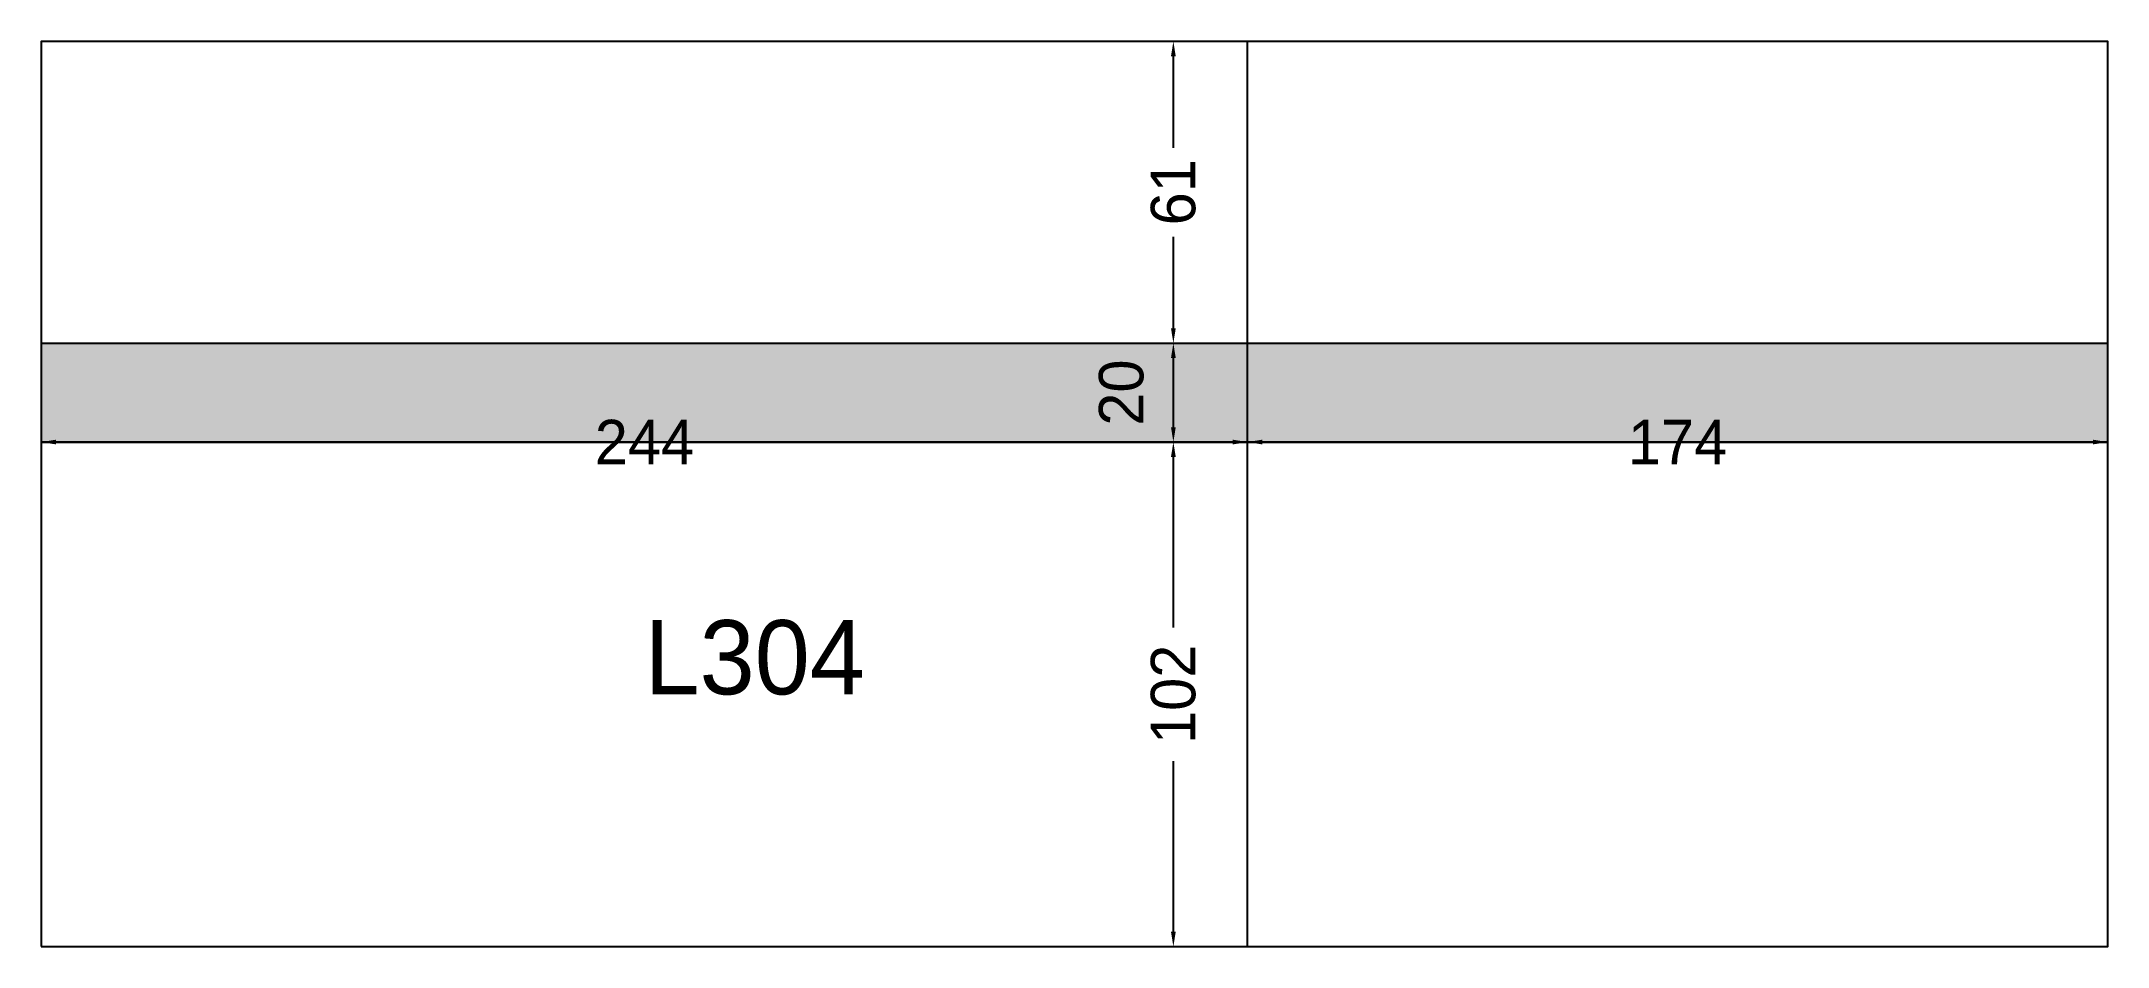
# Model space of a CAD drawing. Extents: x 4041 to 4459, y 2611 to 2794.
import ezdxf

# ---------------------------------------------------------------- set-up
doc = ezdxf.new("R2010")
doc.units = 0
for name, color, linetype in [('3', 3, 'Continuous'), ('4', 4, 'Continuous'), ('Hachura', 251, 'Continuous'), ('Painéis', 200, 'Continuous')]:
    doc.layers.add(name, color=color, linetype=linetype)
doc.dimstyles.new('COTA PAINEL-50', dxfattribs={"dimtxt": 9, "dimasz": 3, "dimexe": 3, "dimexo": 3, "dimgap": 3, "dimtad": 1, "dimdec": 1, "dimcen": 2.5, "dimclrd": 4, "dimclre": 4, "dimclrt": 6, "dimazin": 3, "dimtfac": 1, "dimtmove": 0, "dimatfit": 3})

# ---------------------------------------------------------------- blocks, each defined once
blk = doc.blocks.new('_CLOSEDFILLED')
at = {"color": 0, "linetype": 'BYBLOCK'}
blk.add_solid([(-1, 0.16), (0, 0), (-1, -0.16)], dxfattribs=at)
blk = doc.blocks.new('*D1')
at = {"color": 4}
for p, q in [((4041.07, 2715.94), (4041.07, 2715.94)), ((4044.07, 2712.94), (4149.57, 2712.94)), ((4176.57, 2712.94), (4282.07, 2712.94)), ((4285.07, 2715.94), (4285.07, 2715.94))]:
    blk.add_line(p, q, dxfattribs=at)
at = {"layer": 'Defpoints'}
for p in [(4041.07, 2712.94), (4041.07, 2712.94), (4285.07, 2712.94)]:
    blk.add_point(p, dxfattribs=at)
at = {"layer": 'Painéis', "color": 4, "xscale": 3, "yscale": 3, "rotation": 180}
blk.add_blockref('_CLOSEDFILLED', (4041.07, 2712.94), dxfattribs=at)
at = {"layer": 'Painéis', "color": 4, "xscale": 3, "yscale": 3}
blk.add_blockref('_CLOSEDFILLED', (4285.07, 2712.94), dxfattribs=at)
at = {"layer": 'Painéis', "color": 6, "insert": (4163.07, 2712.94), "char_height": 9, "attachment_point": 5}
blk.add_mtext('244', dxfattribs=at)
blk = doc.blocks.new('*D2')
at = {"color": 4}
for p, q in [((4285.07, 2715.94), (4285.07, 2715.94)), ((4288.07, 2712.94), (4358.57, 2712.94)), ((4385.57, 2712.94), (4456.07, 2712.94)), ((4459.07, 2715.94), (4459.07, 2715.94))]:
    blk.add_line(p, q, dxfattribs=at)
at = {"layer": 'Defpoints'}
for p in [(4285.07, 2712.94), (4285.07, 2712.94), (4459.07, 2712.94)]:
    blk.add_point(p, dxfattribs=at)
at = {"layer": 'Painéis', "color": 4, "xscale": 3, "yscale": 3, "rotation": 180}
blk.add_blockref('_CLOSEDFILLED', (4285.07, 2712.94), dxfattribs=at)
at = {"layer": 'Painéis', "color": 4, "xscale": 3, "yscale": 3}
blk.add_blockref('_CLOSEDFILLED', (4459.07, 2712.94), dxfattribs=at)
at = {"layer": 'Painéis', "color": 6, "insert": (4372.07, 2712.94), "char_height": 9, "attachment_point": 5}
blk.add_mtext('174', dxfattribs=at)
blk = doc.blocks.new('*D3')
at = {"color": 4}
for p, q in [((4267.07, 2712.94), (4267.07, 2712.94)), ((4270.07, 2675.44), (4270.07, 2709.94)), ((4270.07, 2613.94), (4270.07, 2648.44)), ((4267.07, 2610.94), (4267.07, 2610.94))]:
    blk.add_line(p, q, dxfattribs=at)
at = {"layer": 'Defpoints'}
for p in [(4270.07, 2712.94), (4270.07, 2610.94), (4270.07, 2610.94)]:
    blk.add_point(p, dxfattribs=at)
at = {"layer": 'Painéis', "color": 4, "xscale": 3, "yscale": 3}
for p, rotation in [((4270.07, 2712.94), 90), ((4270.07, 2610.94), 270)]:
    blk.add_blockref('_CLOSEDFILLED', p, dxfattribs=dict(at, rotation=rotation))
at = {"layer": 'Painéis', "color": 6, "insert": (4270.07, 2661.94), "char_height": 9, "attachment_point": 5, "rotation": 90}
blk.add_mtext('102', dxfattribs=at)
blk = doc.blocks.new('*D4')
at = {"color": 4}
for p, q in [((4267.07, 2732.94), (4267.07, 2732.94)), ((4270.07, 2715.94), (4270.07, 2729.94)), ((4267.07, 2712.94), (4267.07, 2712.94))]:
    blk.add_line(p, q, dxfattribs=at)
at = {"layer": 'Defpoints'}
for p in [(4270.07, 2732.94), (4270.07, 2712.94), (4270.07, 2712.94)]:
    blk.add_point(p, dxfattribs=at)
at = {"layer": 'Painéis', "color": 4, "xscale": 3, "yscale": 3}
for p, rotation in [((4270.07, 2732.94), 90), ((4270.07, 2712.94), 270)]:
    blk.add_blockref('_CLOSEDFILLED', p, dxfattribs=dict(at, rotation=rotation))
at = {"layer": 'Painéis', "color": 6, "insert": (4259.57, 2722.94), "char_height": 9, "attachment_point": 5, "rotation": 90}
blk.add_mtext('20', dxfattribs=at)
blk = doc.blocks.new('*D5')
at = {"color": 4}
for p, q in [((4267.07, 2793.94), (4267.07, 2793.94)), ((4270.07, 2772.44), (4270.07, 2790.94)), ((4270.07, 2735.94), (4270.07, 2754.44)), ((4267.07, 2732.94), (4267.07, 2732.94))]:
    blk.add_line(p, q, dxfattribs=at)
at = {"layer": 'Defpoints'}
for p in [(4270.07, 2793.94), (4270.07, 2732.94), (4270.07, 2732.94)]:
    blk.add_point(p, dxfattribs=at)
at = {"layer": 'Painéis', "color": 4, "xscale": 3, "yscale": 3}
for p, rotation in [((4270.07, 2793.94), 90), ((4270.07, 2732.94), 270)]:
    blk.add_blockref('_CLOSEDFILLED', p, dxfattribs=dict(at, rotation=rotation))
at = {"layer": 'Painéis', "color": 6, "insert": (4270.07, 2763.44), "char_height": 9, "attachment_point": 5, "rotation": 90}
blk.add_mtext('61', dxfattribs=at)

msp = doc.modelspace()

# ---------------------------------------------------------------- hatches: boundary and pattern name
at = {"layer": 'Hachura'}
h = msp.add_hatch(color=7, dxfattribs=at)
h.dxf.hatch_style = 1
h.paths.add_polyline_path([(4459.07, 2712.94), (4041.07, 2712.94), (4041.07, 2732.94), (4459.07, 2732.94)])

# ---------------------------------------------------------------- linework, layer by layer
at = {"layer": '3'}
for p, q in [((4459.07, 2793.94), (4041.07, 2793.94)), ((4041.07, 2793.94), (4041.07, 2610.94)), ((4285.07, 2610.94), (4285.07, 2793.94)), ((4459.07, 2610.94), (4459.07, 2793.94)), ((4041.07, 2712.94), (4459.07, 2712.94)), ((4041.07, 2610.94), (4459.07, 2610.94))]:
    msp.add_line(p, q, dxfattribs=at)
at = {"layer": '3', "lineweight": 25}
msp.add_lwpolyline([(4041.07, 2610.94), (4459.07, 2610.94), (4459.07, 2793.94), (4041.07, 2793.94)], close=True, dxfattribs=at)
at = {"layer": '3'}
for points in [[(4041.07, 2732.94), (4459.07, 2732.94)], [(4459.07, 2712.94), (4041.07, 2712.94)]]:
    msp.add_lwpolyline(points, dxfattribs=at)
at = {"layer": 'Painéis', "lineweight": 18}
for p, q in [((4285.07, 2610.94), (4285.07, 2793.94)), ((4041.07, 2732.94), (4459.07, 2732.94)), ((4041.07, 2712.94), (4459.07, 2712.94))]:
    msp.add_line(p, q, dxfattribs=at)

# ---------------------------------------------------------------- texts
at = {"layer": '4'}
msp.add_text('L304', height=15, dxfattribs=at).set_placement((4163.07, 2661.94))

# ---------------------------------------------------------------- dimensions: what is measured, and where the dimension line sits
at = {"layer": 'Painéis'}
for base, p1, p2, text, picture, middle in [((4270.07, 2732.94), (4270.07, 2732.94), (4270.07, 2793.94), '61', '*D5', (4270.07, 2763.44)), ((4270.07, 2712.94), (4270.07, 2712.94), (4270.07, 2732.94), '20', '*D4', (4259.57, 2722.94)), ((4270.07, 2610.94), (4270.07, 2610.94), (4270.07, 2712.94), '102', '*D3', (4270.07, 2661.94))]:
    dim = msp.add_linear_dim(base=base, p1=p1, p2=p2, angle=90, text=text, dimstyle='COTA PAINEL-50', dxfattribs=at)
    dim.commit()
    dim.dimension.update_dxf_attribs({"geometry": picture, "text_midpoint": middle})
for base, p1, p2, text, picture, middle in [((4041.07, 2712.94), (4041.07, 2712.94), (4285.07, 2712.94), '244', '*D1', (4163.07, 2712.94)), ((4285.07, 2712.94), (4285.07, 2712.94), (4459.07, 2712.94), '174', '*D2', (4372.07, 2712.94))]:
    dim = msp.add_linear_dim(base=base, p1=p1, p2=p2, text=text, dimstyle='COTA PAINEL-50', dxfattribs=at)
    dim.commit()
    dim.dimension.update_dxf_attribs({"geometry": picture, "text_midpoint": middle})

doc.saveas('drawing.dxf')
